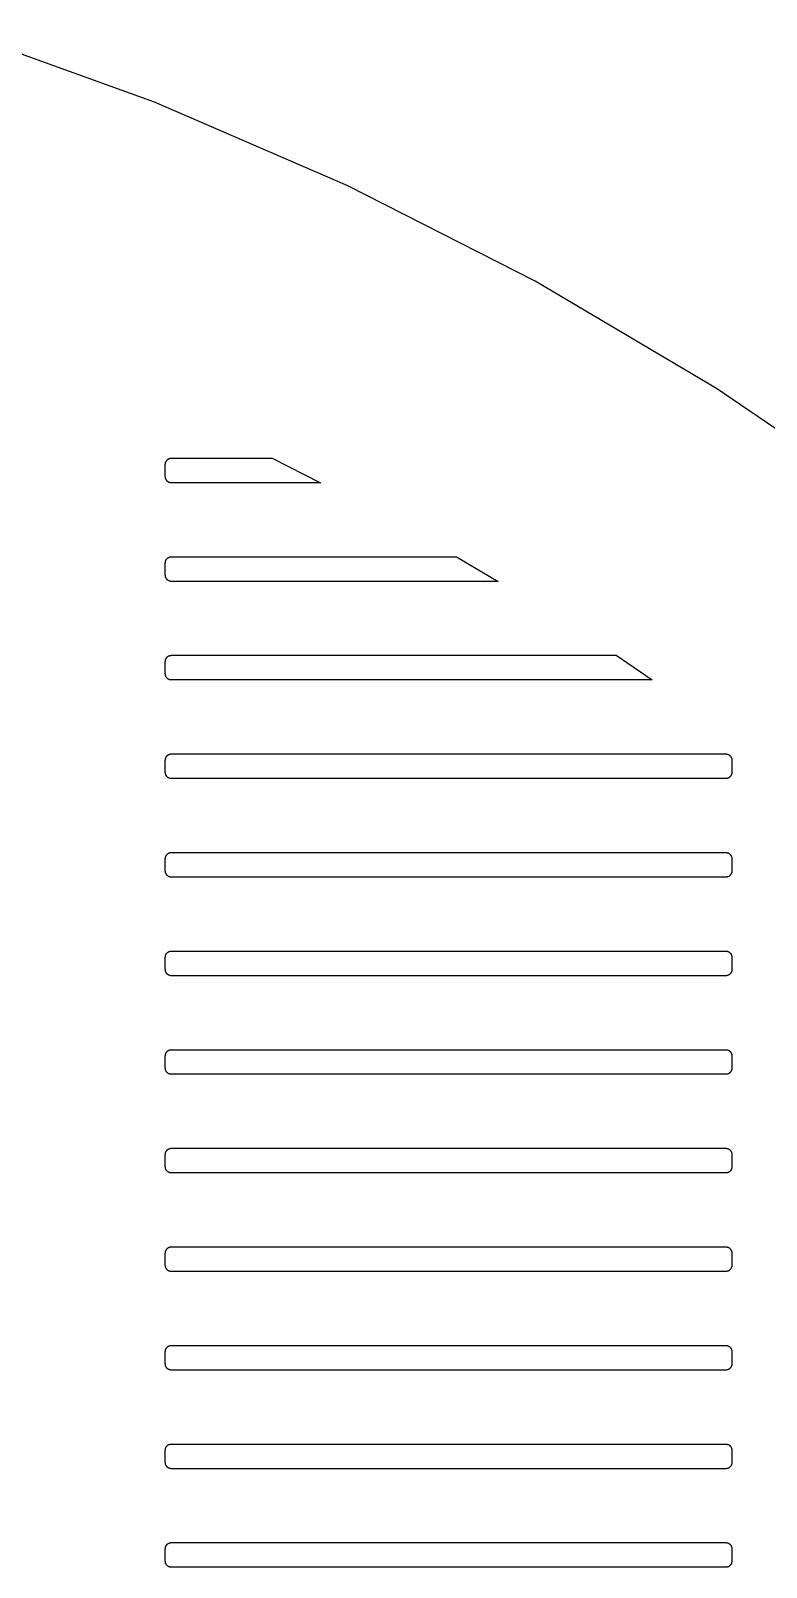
# Model space of a CAD drawing. Header units: metres. Extents: x -163 to 163, y -163 to 163.
# Drawn here: x 54 to 89.9, y 80.4 to 155.2 of the extents above; entities that cross this region are included whole.
import ezdxf

# ---------------------------------------------------------------- set-up
doc = ezdxf.new("R2010")
doc.units = ezdxf.units.M

msp = doc.modelspace()

# ---------------------------------------------------------------- linework, layer by layer
for p, q in [((60.0775, 151.739), (50.4312, 155.211)), ((69.4867, 147.667), (60.0775, 151.739)), ((78.6217, 143.012), (69.4867, 147.667)), ((87.4464, 137.793), (78.6217, 143.012)), ((95.9259, 132.031), (87.4464, 137.793)), ((60.601, 134.101), (60.6016, 134.12)), ((60.601, 133.501), (60.601, 134.101)), ((60.6016, 134.12), (60.6034, 134.139)), ((60.6034, 134.139), (60.6064, 134.157)), ((60.6064, 134.157), (60.6105, 134.176)), ((60.6105, 134.176), (60.6157, 134.194)), ((60.6157, 134.194), (60.6221, 134.211)), ((60.6221, 134.211), (60.6296, 134.229)), ((60.6296, 134.229), (60.6382, 134.246)), ((60.6382, 134.246), (60.6477, 134.262)), ((60.6477, 134.262), (60.6583, 134.277)), ((60.6583, 134.277), (60.6699, 134.292)), ((60.6699, 134.292), (60.6824, 134.306)), ((60.6824, 134.306), (60.6957, 134.32)), ((60.6957, 134.32), (60.7098, 134.332)), ((60.7098, 134.332), (60.7247, 134.344)), ((60.7247, 134.344), (60.7403, 134.354)), ((60.7403, 134.354), (60.7565, 134.364)), ((60.7565, 134.364), (60.7733, 134.372)), ((60.7733, 134.372), (60.7906, 134.38)), ((60.7906, 134.38), (60.8083, 134.386)), ((60.8083, 134.386), (60.8264, 134.392)), ((60.8264, 134.392), (60.8448, 134.396)), ((60.8448, 134.396), (60.8634, 134.399)), ((60.8634, 134.399), (60.8822, 134.4)), ((60.8822, 134.4), (60.901, 134.401)), ((60.901, 134.401), (65.8007, 134.401)), ((65.8007, 134.401), (68.1558, 133.201)), ((60.6016, 133.482), (60.601, 133.501)), ((60.6034, 133.463), (60.6016, 133.482)), ((60.6064, 133.445), (60.6034, 133.463)), ((60.6105, 133.426), (60.6064, 133.445)), ((60.6157, 133.408), (60.6105, 133.426)), ((60.6221, 133.391), (60.6157, 133.408)), ((60.6296, 133.373), (60.6221, 133.391)), ((60.6382, 133.357), (60.6296, 133.373)), ((60.6477, 133.34), (60.6382, 133.357)), ((60.6583, 133.325), (60.6477, 133.34)), ((60.6699, 133.31), (60.6583, 133.325)), ((60.6824, 133.296), (60.6699, 133.31)), ((60.6957, 133.282), (60.6824, 133.296)), ((60.7098, 133.27), (60.6957, 133.282)), ((60.7247, 133.258), (60.7098, 133.27)), ((60.7403, 133.248), (60.7247, 133.258)), ((60.7565, 133.238), (60.7403, 133.248)), ((60.7733, 133.23), (60.7565, 133.238)), ((60.7906, 133.222), (60.7733, 133.23)), ((60.8083, 133.216), (60.7906, 133.222)), ((60.8264, 133.21), (60.8083, 133.216)), ((60.8448, 133.206), (60.8264, 133.21)), ((60.8634, 133.203), (60.8448, 133.206)), ((60.8822, 133.202), (60.8634, 133.203)), ((60.901, 133.201), (60.8822, 133.202)), ((68.1558, 133.201), (60.901, 133.201)), ((60.6221, 129.411), (60.6296, 129.429)), ((60.6296, 129.429), (60.6382, 129.446)), ((60.6382, 129.446), (60.6477, 129.462)), ((60.6477, 129.462), (60.6583, 129.477)), ((60.6583, 129.477), (60.6699, 129.492)), ((60.6699, 129.492), (60.6824, 129.506)), ((60.6824, 129.506), (60.6957, 129.52)), ((60.6957, 129.52), (60.7098, 129.532)), ((60.7098, 129.532), (60.7247, 129.544)), ((60.7247, 129.544), (60.7403, 129.554)), ((60.7403, 129.554), (60.7565, 129.564)), ((60.7565, 129.564), (60.7733, 129.572)), ((60.7733, 129.572), (60.7906, 129.58)), ((60.7906, 129.58), (60.8083, 129.586)), ((60.8083, 129.586), (60.8264, 129.592)), ((60.8264, 129.592), (60.8448, 129.596)), ((60.8448, 129.596), (60.8634, 129.599)), ((60.8634, 129.599), (60.8822, 129.6)), ((60.8822, 129.6), (60.901, 129.601)), ((60.901, 129.601), (74.7916, 129.601)), ((74.7916, 129.601), (76.8207, 128.401)), ((60.601, 129.301), (60.6016, 129.32)), ((60.601, 128.701), (60.601, 129.301)), ((60.6016, 128.682), (60.601, 128.701)), ((60.6016, 129.32), (60.6034, 129.339)), ((60.6034, 128.663), (60.6016, 128.682)), ((60.6034, 129.339), (60.6064, 129.357)), ((60.6064, 129.357), (60.6105, 129.376)), ((60.6105, 129.376), (60.6157, 129.394)), ((60.6157, 129.394), (60.6221, 129.411)), ((60.6064, 128.645), (60.6034, 128.663)), ((60.6105, 128.626), (60.6064, 128.645)), ((60.6157, 128.608), (60.6105, 128.626)), ((60.6221, 128.591), (60.6157, 128.608)), ((60.6296, 128.573), (60.6221, 128.591)), ((60.6382, 128.557), (60.6296, 128.573)), ((60.6477, 128.54), (60.6382, 128.557)), ((60.6583, 128.525), (60.6477, 128.54)), ((60.6699, 128.51), (60.6583, 128.525)), ((60.6824, 128.496), (60.6699, 128.51)), ((60.6957, 128.482), (60.6824, 128.496)), ((60.7098, 128.47), (60.6957, 128.482)), ((60.7247, 128.458), (60.7098, 128.47)), ((60.7403, 128.448), (60.7247, 128.458)), ((60.7565, 128.438), (60.7403, 128.448)), ((60.7733, 128.43), (60.7565, 128.438)), ((60.7906, 128.422), (60.7733, 128.43)), ((60.8083, 128.416), (60.7906, 128.422)), ((60.8264, 128.41), (60.8083, 128.416)), ((60.8448, 128.406), (60.8264, 128.41)), ((60.8634, 128.403), (60.8448, 128.406)), ((60.8822, 128.402), (60.8634, 128.403)), ((60.901, 128.401), (60.8822, 128.402)), ((76.8207, 128.401), (60.901, 128.401)), ((60.601, 124.501), (60.6016, 124.52)), ((60.601, 123.901), (60.601, 124.501)), ((60.6016, 124.52), (60.6034, 124.539)), ((60.6034, 124.539), (60.6064, 124.557)), ((60.6064, 124.557), (60.6105, 124.576)), ((60.6105, 124.576), (60.6157, 124.594)), ((60.6157, 124.594), (60.6221, 124.611)), ((60.6221, 124.611), (60.6296, 124.629)), ((60.6296, 124.629), (60.6382, 124.646)), ((60.6382, 124.646), (60.6477, 124.662)), ((60.6477, 124.662), (60.6583, 124.677)), ((60.6583, 124.677), (60.6699, 124.692)), ((60.6699, 124.692), (60.6824, 124.706)), ((60.6824, 124.706), (60.6957, 124.72)), ((60.6957, 124.72), (60.7098, 124.732)), ((60.7098, 124.732), (60.7247, 124.744)), ((60.7247, 124.744), (60.7403, 124.754)), ((60.7403, 124.754), (60.7565, 124.764)), ((60.7565, 124.764), (60.7733, 124.772)), ((60.7733, 124.772), (60.7906, 124.78)), ((60.7906, 124.78), (60.8083, 124.786)), ((60.8083, 124.786), (60.8264, 124.792)), ((60.8264, 124.792), (60.8448, 124.796)), ((60.8448, 124.796), (60.8634, 124.799)), ((60.8634, 124.799), (60.8822, 124.8)), ((60.8822, 124.8), (60.901, 124.801)), ((60.901, 124.801), (82.5582, 124.801)), ((82.5582, 124.801), (84.3239, 123.601)), ((60.6016, 123.882), (60.601, 123.901)), ((60.6034, 123.863), (60.6016, 123.882)), ((60.6064, 123.845), (60.6034, 123.863)), ((60.6105, 123.826), (60.6064, 123.845)), ((60.6157, 123.808), (60.6105, 123.826)), ((60.6221, 123.791), (60.6157, 123.808)), ((60.6296, 123.773), (60.6221, 123.791)), ((60.6382, 123.757), (60.6296, 123.773)), ((60.6477, 123.74), (60.6382, 123.757)), ((60.6583, 123.725), (60.6477, 123.74)), ((60.6699, 123.71), (60.6583, 123.725)), ((60.6824, 123.696), (60.6699, 123.71)), ((60.6957, 123.682), (60.6824, 123.696)), ((60.7098, 123.67), (60.6957, 123.682)), ((60.7247, 123.658), (60.7098, 123.67)), ((60.7403, 123.648), (60.7247, 123.658)), ((60.7565, 123.638), (60.7403, 123.648)), ((60.7733, 123.63), (60.7565, 123.638)), ((60.7906, 123.622), (60.7733, 123.63)), ((60.8083, 123.616), (60.7906, 123.622)), ((60.8264, 123.61), (60.8083, 123.616)), ((60.8448, 123.606), (60.8264, 123.61)), ((60.8634, 123.603), (60.8448, 123.606)), ((60.8822, 123.602), (60.8634, 123.603)), ((60.901, 123.601), (60.8822, 123.602)), ((84.3239, 123.601), (60.901, 123.601)), ((60.601, 119.701), (60.6016, 119.72)), ((60.601, 119.101), (60.601, 119.701)), ((60.6016, 119.72), (60.6034, 119.739)), ((60.6034, 119.739), (60.6064, 119.757)), ((60.6064, 119.757), (60.6105, 119.776)), ((60.6105, 119.776), (60.6157, 119.794)), ((60.6157, 119.794), (60.6221, 119.811)), ((60.6221, 119.811), (60.6296, 119.829)), ((60.6296, 119.829), (60.6382, 119.846)), ((60.6382, 119.846), (60.6477, 119.862)), ((60.6477, 119.862), (60.6583, 119.877)), ((60.6583, 119.877), (60.6699, 119.892)), ((60.6699, 119.892), (60.6824, 119.906)), ((60.6824, 119.906), (60.6957, 119.92)), ((60.6957, 119.92), (60.7098, 119.932)), ((60.7098, 119.932), (60.7247, 119.944)), ((60.7247, 119.944), (60.7403, 119.954)), ((60.7403, 119.954), (60.7565, 119.964)), ((60.7565, 119.964), (60.7733, 119.972)), ((60.7733, 119.972), (60.7906, 119.98)), ((60.7906, 119.98), (60.8083, 119.986)), ((60.8083, 119.986), (60.8264, 119.992)), ((60.8264, 119.992), (60.8448, 119.996)), ((60.8448, 119.996), (60.8634, 119.999)), ((60.8634, 119.999), (60.8822, 120)), ((60.8822, 120), (60.901, 120.001)), ((60.901, 120.001), (87.901, 120.001)), ((87.901, 120.001), (87.9199, 120)), ((87.9199, 120), (87.9386, 119.999)), ((87.9386, 119.999), (87.9573, 119.996)), ((87.9573, 119.996), (87.9756, 119.992)), ((87.9756, 119.992), (87.9937, 119.986)), ((87.9937, 119.986), (88.0115, 119.98)), ((88.0115, 119.98), (88.0288, 119.972)), ((88.0288, 119.972), (88.0456, 119.964)), ((88.0456, 119.964), (88.0618, 119.954)), ((88.0618, 119.954), (88.0774, 119.944)), ((88.0774, 119.944), (88.0923, 119.932)), ((88.0923, 119.932), (88.1064, 119.92)), ((88.1064, 119.92), (88.1197, 119.906)), ((88.1197, 119.906), (88.1322, 119.892)), ((88.1322, 119.892), (88.1438, 119.877)), ((88.1438, 119.877), (88.1543, 119.862)), ((88.1543, 119.862), (88.1639, 119.846)), ((88.1639, 119.846), (88.1725, 119.829)), ((88.1725, 119.829), (88.18, 119.811)), ((88.18, 119.811), (88.1864, 119.794)), ((88.1864, 119.794), (88.1916, 119.776)), ((88.1916, 119.776), (88.1957, 119.757)), ((88.1957, 119.757), (88.1987, 119.739)), ((88.1987, 119.739), (88.2005, 119.72)), ((88.2005, 119.72), (88.201, 119.701)), ((88.201, 119.701), (88.201, 119.101)), ((60.6016, 119.082), (60.601, 119.101)), ((60.6034, 119.063), (60.6016, 119.082)), ((60.6064, 119.045), (60.6034, 119.063)), ((60.6105, 119.026), (60.6064, 119.045)), ((60.6157, 119.008), (60.6105, 119.026)), ((60.6221, 118.991), (60.6157, 119.008)), ((60.6296, 118.973), (60.6221, 118.991)), ((60.6382, 118.957), (60.6296, 118.973)), ((60.6477, 118.94), (60.6382, 118.957)), ((88.1639, 118.957), (88.1543, 118.94)), ((88.1725, 118.973), (88.1639, 118.957)), ((88.18, 118.991), (88.1725, 118.973)), ((88.1864, 119.008), (88.18, 118.991)), ((88.1916, 119.026), (88.1864, 119.008)), ((88.1957, 119.045), (88.1916, 119.026)), ((88.1987, 119.063), (88.1957, 119.045)), ((88.2005, 119.082), (88.1987, 119.063)), ((88.201, 119.101), (88.2005, 119.082)), ((60.6583, 118.925), (60.6477, 118.94)), ((60.6699, 118.91), (60.6583, 118.925)), ((60.6824, 118.896), (60.6699, 118.91)), ((60.6957, 118.882), (60.6824, 118.896)), ((60.7098, 118.87), (60.6957, 118.882)), ((60.7247, 118.858), (60.7098, 118.87)), ((60.7403, 118.848), (60.7247, 118.858)), ((60.7565, 118.838), (60.7403, 118.848)), ((60.7733, 118.83), (60.7565, 118.838)), ((60.7906, 118.822), (60.7733, 118.83)), ((60.8083, 118.816), (60.7906, 118.822)), ((60.8264, 118.81), (60.8083, 118.816)), ((60.8448, 118.806), (60.8264, 118.81)), ((60.8634, 118.803), (60.8448, 118.806)), ((60.8822, 118.802), (60.8634, 118.803)), ((60.901, 118.801), (60.8822, 118.802)), ((87.901, 118.801), (60.901, 118.801)), ((87.9199, 118.802), (87.901, 118.801)), ((87.9386, 118.803), (87.9199, 118.802)), ((87.9573, 118.806), (87.9386, 118.803)), ((87.9756, 118.81), (87.9573, 118.806)), ((87.9937, 118.816), (87.9756, 118.81)), ((88.0115, 118.822), (87.9937, 118.816)), ((88.0288, 118.83), (88.0115, 118.822)), ((88.0456, 118.838), (88.0288, 118.83)), ((88.0618, 118.848), (88.0456, 118.838)), ((88.0774, 118.858), (88.0618, 118.848)), ((88.0923, 118.87), (88.0774, 118.858)), ((88.1064, 118.882), (88.0923, 118.87)), ((88.1197, 118.896), (88.1064, 118.882)), ((88.1322, 118.91), (88.1197, 118.896)), ((88.1438, 118.925), (88.1322, 118.91)), ((88.1543, 118.94), (88.1438, 118.925)), ((60.601, 114.901), (60.6016, 114.92)), ((60.601, 114.301), (60.601, 114.901)), ((60.6016, 114.92), (60.6034, 114.939)), ((60.6034, 114.939), (60.6064, 114.957)), ((60.6064, 114.957), (60.6105, 114.976)), ((60.6105, 114.976), (60.6157, 114.994)), ((60.6157, 114.994), (60.6221, 115.011)), ((60.6221, 115.011), (60.6296, 115.029)), ((60.6296, 115.029), (60.6382, 115.046)), ((60.6382, 115.046), (60.6477, 115.062)), ((60.6477, 115.062), (60.6583, 115.077)), ((60.6583, 115.077), (60.6699, 115.092)), ((60.6699, 115.092), (60.6824, 115.106)), ((60.6824, 115.106), (60.6957, 115.12)), ((60.6957, 115.12), (60.7098, 115.132)), ((60.7098, 115.132), (60.7247, 115.144)), ((60.7247, 115.144), (60.7403, 115.154)), ((60.7403, 115.154), (60.7565, 115.164)), ((60.7565, 115.164), (60.7733, 115.172)), ((60.7733, 115.172), (60.7906, 115.18)), ((60.7906, 115.18), (60.8083, 115.186)), ((60.8083, 115.186), (60.8264, 115.192)), ((60.8264, 115.192), (60.8448, 115.196)), ((60.8448, 115.196), (60.8634, 115.199)), ((60.8634, 115.199), (60.8822, 115.2)), ((60.8822, 115.2), (60.901, 115.201)), ((60.901, 115.201), (87.901, 115.201)), ((87.901, 115.201), (87.9199, 115.2)), ((87.9199, 115.2), (87.9386, 115.199)), ((87.9386, 115.199), (87.9573, 115.196)), ((87.9573, 115.196), (87.9756, 115.192)), ((87.9756, 115.192), (87.9937, 115.186)), ((87.9937, 115.186), (88.0115, 115.18)), ((88.0115, 115.18), (88.0288, 115.172)), ((88.0288, 115.172), (88.0456, 115.164)), ((88.0456, 115.164), (88.0618, 115.154)), ((88.0618, 115.154), (88.0774, 115.144)), ((88.0774, 115.144), (88.0923, 115.132)), ((88.0923, 115.132), (88.1064, 115.12)), ((88.1064, 115.12), (88.1197, 115.106)), ((88.1197, 115.106), (88.1322, 115.092)), ((88.1322, 115.092), (88.1438, 115.077)), ((88.1438, 115.077), (88.1543, 115.062)), ((88.1543, 115.062), (88.1639, 115.046)), ((88.1639, 115.046), (88.1725, 115.029)), ((88.1725, 115.029), (88.18, 115.011)), ((88.18, 115.011), (88.1864, 114.994)), ((88.1864, 114.994), (88.1916, 114.976)), ((88.1916, 114.976), (88.1957, 114.957)), ((88.1957, 114.957), (88.1987, 114.939)), ((88.1987, 114.939), (88.2005, 114.92)), ((88.2005, 114.92), (88.201, 114.901)), ((88.201, 114.901), (88.201, 114.301)), ((60.6016, 114.282), (60.601, 114.301)), ((60.6034, 114.263), (60.6016, 114.282)), ((60.6064, 114.245), (60.6034, 114.263)), ((60.6105, 114.226), (60.6064, 114.245)), ((60.6157, 114.208), (60.6105, 114.226)), ((60.6221, 114.191), (60.6157, 114.208)), ((60.6296, 114.173), (60.6221, 114.191)), ((60.6382, 114.157), (60.6296, 114.173)), ((60.6477, 114.14), (60.6382, 114.157)), ((60.6583, 114.125), (60.6477, 114.14)), ((60.6699, 114.11), (60.6583, 114.125)), ((60.6824, 114.096), (60.6699, 114.11)), ((60.6957, 114.082), (60.6824, 114.096)), ((60.7098, 114.07), (60.6957, 114.082)), ((60.7247, 114.058), (60.7098, 114.07)), ((60.7403, 114.048), (60.7247, 114.058)), ((60.7565, 114.038), (60.7403, 114.048)), ((60.7733, 114.03), (60.7565, 114.038)), ((60.7906, 114.022), (60.7733, 114.03)), ((60.8083, 114.016), (60.7906, 114.022)), ((60.8264, 114.01), (60.8083, 114.016)), ((60.8448, 114.006), (60.8264, 114.01)), ((60.8634, 114.003), (60.8448, 114.006)), ((60.8822, 114.002), (60.8634, 114.003)), ((60.901, 114.001), (60.8822, 114.002)), ((87.901, 114.001), (60.901, 114.001)), ((87.9199, 114.002), (87.901, 114.001)), ((87.9386, 114.003), (87.9199, 114.002)), ((87.9573, 114.006), (87.9386, 114.003)), ((87.9756, 114.01), (87.9573, 114.006)), ((87.9937, 114.016), (87.9756, 114.01)), ((88.0115, 114.022), (87.9937, 114.016)), ((88.0288, 114.03), (88.0115, 114.022)), ((88.0456, 114.038), (88.0288, 114.03)), ((88.0618, 114.048), (88.0456, 114.038)), ((88.0774, 114.058), (88.0618, 114.048)), ((88.0923, 114.07), (88.0774, 114.058)), ((88.1064, 114.082), (88.0923, 114.07)), ((88.1197, 114.096), (88.1064, 114.082)), ((88.1322, 114.11), (88.1197, 114.096)), ((88.1438, 114.125), (88.1322, 114.11)), ((88.1543, 114.14), (88.1438, 114.125)), ((88.1639, 114.157), (88.1543, 114.14)), ((88.1725, 114.173), (88.1639, 114.157)), ((88.18, 114.191), (88.1725, 114.173)), ((88.1864, 114.208), (88.18, 114.191)), ((88.1916, 114.226), (88.1864, 114.208)), ((88.1957, 114.245), (88.1916, 114.226)), ((88.1987, 114.263), (88.1957, 114.245)), ((88.2005, 114.282), (88.1987, 114.263)), ((88.201, 114.301), (88.2005, 114.282)), ((60.601, 110.101), (60.6016, 110.12)), ((60.601, 109.501), (60.601, 110.101)), ((60.6016, 110.12), (60.6034, 110.139)), ((60.6034, 110.139), (60.6064, 110.157)), ((60.6064, 110.157), (60.6105, 110.176)), ((60.6105, 110.176), (60.6157, 110.194)), ((60.6157, 110.194), (60.6221, 110.211)), ((60.6221, 110.211), (60.6296, 110.229)), ((60.6296, 110.229), (60.6382, 110.246)), ((60.6382, 110.246), (60.6477, 110.262)), ((60.6477, 110.262), (60.6583, 110.277)), ((60.6583, 110.277), (60.6699, 110.292)), ((60.6699, 110.292), (60.6824, 110.306)), ((60.6824, 110.306), (60.6957, 110.32)), ((60.6957, 110.32), (60.7098, 110.332)), ((60.7098, 110.332), (60.7247, 110.344)), ((60.7247, 110.344), (60.7403, 110.354)), ((60.7403, 110.354), (60.7565, 110.364)), ((60.7565, 110.364), (60.7733, 110.372)), ((60.7733, 110.372), (60.7906, 110.38)), ((60.7906, 110.38), (60.8083, 110.386)), ((60.8083, 110.386), (60.8264, 110.392)), ((60.8264, 110.392), (60.8448, 110.396)), ((60.8448, 110.396), (60.8634, 110.399)), ((60.8634, 110.399), (60.8822, 110.4)), ((60.8822, 110.4), (60.901, 110.401)), ((60.901, 110.401), (87.901, 110.401)), ((87.901, 110.401), (87.9199, 110.4)), ((87.9199, 110.4), (87.9386, 110.399)), ((87.9386, 110.399), (87.9573, 110.396)), ((87.9573, 110.396), (87.9756, 110.392)), ((87.9756, 110.392), (87.9937, 110.386)), ((87.9937, 110.386), (88.0115, 110.38)), ((88.0115, 110.38), (88.0288, 110.372)), ((88.0288, 110.372), (88.0456, 110.364)), ((88.0456, 110.364), (88.0618, 110.354)), ((88.0618, 110.354), (88.0774, 110.344)), ((88.0774, 110.344), (88.0923, 110.332)), ((88.0923, 110.332), (88.1064, 110.32)), ((88.1064, 110.32), (88.1197, 110.306)), ((88.1197, 110.306), (88.1322, 110.292)), ((88.1322, 110.292), (88.1438, 110.277)), ((88.1438, 110.277), (88.1543, 110.262)), ((88.1543, 110.262), (88.1639, 110.246)), ((88.1639, 110.246), (88.1725, 110.229)), ((88.1725, 110.229), (88.18, 110.211)), ((88.18, 110.211), (88.1864, 110.194)), ((88.1864, 110.194), (88.1916, 110.176)), ((88.1916, 110.176), (88.1957, 110.157)), ((88.1957, 110.157), (88.1987, 110.139)), ((88.1987, 110.139), (88.2005, 110.12)), ((88.2005, 110.12), (88.201, 110.101)), ((88.201, 110.101), (88.201, 109.501)), ((60.6016, 109.482), (60.601, 109.501)), ((60.6034, 109.463), (60.6016, 109.482)), ((60.6064, 109.445), (60.6034, 109.463)), ((60.6105, 109.426), (60.6064, 109.445)), ((60.6157, 109.408), (60.6105, 109.426)), ((60.6221, 109.391), (60.6157, 109.408)), ((60.6296, 109.373), (60.6221, 109.391)), ((60.6382, 109.357), (60.6296, 109.373)), ((60.6477, 109.34), (60.6382, 109.357)), ((60.6583, 109.325), (60.6477, 109.34)), ((60.6699, 109.31), (60.6583, 109.325)), ((60.6824, 109.296), (60.6699, 109.31)), ((60.6957, 109.282), (60.6824, 109.296)), ((60.7098, 109.27), (60.6957, 109.282)), ((60.7247, 109.258), (60.7098, 109.27)), ((60.7403, 109.248), (60.7247, 109.258)), ((60.7565, 109.238), (60.7403, 109.248)), ((60.7733, 109.23), (60.7565, 109.238)), ((60.7906, 109.222), (60.7733, 109.23)), ((88.0288, 109.23), (88.0115, 109.222)), ((88.0456, 109.238), (88.0288, 109.23)), ((88.0618, 109.248), (88.0456, 109.238)), ((88.0774, 109.258), (88.0618, 109.248)), ((88.0923, 109.27), (88.0774, 109.258)), ((88.1064, 109.282), (88.0923, 109.27)), ((88.1197, 109.296), (88.1064, 109.282)), ((88.1322, 109.31), (88.1197, 109.296)), ((88.1438, 109.325), (88.1322, 109.31)), ((88.1543, 109.34), (88.1438, 109.325)), ((88.1639, 109.357), (88.1543, 109.34)), ((88.1725, 109.373), (88.1639, 109.357)), ((88.18, 109.391), (88.1725, 109.373)), ((88.1864, 109.408), (88.18, 109.391)), ((88.1916, 109.426), (88.1864, 109.408)), ((88.1957, 109.445), (88.1916, 109.426)), ((88.1987, 109.463), (88.1957, 109.445)), ((88.2005, 109.482), (88.1987, 109.463)), ((88.201, 109.501), (88.2005, 109.482)), ((60.8083, 109.216), (60.7906, 109.222)), ((60.8264, 109.21), (60.8083, 109.216)), ((60.8448, 109.206), (60.8264, 109.21)), ((60.8634, 109.203), (60.8448, 109.206)), ((60.8822, 109.202), (60.8634, 109.203)), ((60.901, 109.201), (60.8822, 109.202)), ((87.901, 109.201), (60.901, 109.201)), ((87.9199, 109.202), (87.901, 109.201)), ((87.9386, 109.203), (87.9199, 109.202)), ((87.9573, 109.206), (87.9386, 109.203)), ((87.9756, 109.21), (87.9573, 109.206)), ((87.9937, 109.216), (87.9756, 109.21)), ((88.0115, 109.222), (87.9937, 109.216)), ((60.6583, 105.477), (60.6699, 105.492)), ((60.6699, 105.492), (60.6824, 105.506)), ((60.6824, 105.506), (60.6957, 105.52)), ((60.6957, 105.52), (60.7098, 105.532)), ((60.7098, 105.532), (60.7247, 105.544)), ((60.7247, 105.544), (60.7403, 105.554)), ((60.7403, 105.554), (60.7565, 105.564)), ((60.7565, 105.564), (60.7733, 105.572)), ((60.7733, 105.572), (60.7906, 105.58)), ((60.7906, 105.58), (60.8083, 105.586)), ((60.8083, 105.586), (60.8264, 105.592)), ((60.8264, 105.592), (60.8448, 105.596)), ((60.8448, 105.596), (60.8634, 105.599)), ((60.8634, 105.599), (60.8822, 105.6)), ((60.8822, 105.6), (60.901, 105.601)), ((60.901, 105.601), (87.901, 105.601)), ((87.901, 105.601), (87.9199, 105.6)), ((87.9199, 105.6), (87.9386, 105.599)), ((87.9386, 105.599), (87.9573, 105.596)), ((87.9573, 105.596), (87.9756, 105.592)), ((87.9756, 105.592), (87.9937, 105.586)), ((87.9937, 105.586), (88.0115, 105.58)), ((88.0115, 105.58), (88.0288, 105.572)), ((88.0288, 105.572), (88.0456, 105.564)), ((88.0456, 105.564), (88.0618, 105.554)), ((88.0618, 105.554), (88.0774, 105.544)), ((88.0774, 105.544), (88.0923, 105.532)), ((88.0923, 105.532), (88.1064, 105.52)), ((88.1064, 105.52), (88.1197, 105.506)), ((88.1197, 105.506), (88.1322, 105.492)), ((88.1322, 105.492), (88.1438, 105.477)), ((60.601, 105.301), (60.6016, 105.32)), ((60.601, 104.701), (60.601, 105.301)), ((60.6016, 105.32), (60.6034, 105.339)), ((60.6034, 105.339), (60.6064, 105.357)), ((60.6064, 105.357), (60.6105, 105.376)), ((60.6105, 105.376), (60.6157, 105.394)), ((60.6157, 105.394), (60.6221, 105.411)), ((60.6221, 105.411), (60.6296, 105.429)), ((60.6296, 105.429), (60.6382, 105.446)), ((60.6382, 105.446), (60.6477, 105.462)), ((60.6477, 105.462), (60.6583, 105.477)), ((88.1438, 105.477), (88.1543, 105.462)), ((88.1543, 105.462), (88.1639, 105.446)), ((88.1639, 105.446), (88.1725, 105.429)), ((88.1725, 105.429), (88.18, 105.411)), ((88.18, 105.411), (88.1864, 105.394)), ((88.1864, 105.394), (88.1916, 105.376)), ((88.1916, 105.376), (88.1957, 105.357)), ((88.1957, 105.357), (88.1987, 105.339)), ((88.1987, 105.339), (88.2005, 105.32)), ((88.2005, 105.32), (88.201, 105.301)), ((88.201, 105.301), (88.201, 104.701)), ((60.6016, 104.682), (60.601, 104.701)), ((60.6034, 104.663), (60.6016, 104.682)), ((60.6064, 104.645), (60.6034, 104.663)), ((60.6105, 104.626), (60.6064, 104.645)), ((60.6157, 104.608), (60.6105, 104.626)), ((60.6221, 104.591), (60.6157, 104.608)), ((60.6296, 104.573), (60.6221, 104.591)), ((60.6382, 104.557), (60.6296, 104.573)), ((60.6477, 104.54), (60.6382, 104.557)), ((60.6583, 104.525), (60.6477, 104.54)), ((60.6699, 104.51), (60.6583, 104.525)), ((60.6824, 104.496), (60.6699, 104.51)), ((60.6957, 104.482), (60.6824, 104.496)), ((60.7098, 104.47), (60.6957, 104.482)), ((60.7247, 104.458), (60.7098, 104.47)), ((60.7403, 104.448), (60.7247, 104.458)), ((60.7565, 104.438), (60.7403, 104.448)), ((60.7733, 104.43), (60.7565, 104.438)), ((60.7906, 104.422), (60.7733, 104.43)), ((60.8083, 104.416), (60.7906, 104.422)), ((60.8264, 104.41), (60.8083, 104.416)), ((60.8448, 104.406), (60.8264, 104.41)), ((60.8634, 104.403), (60.8448, 104.406)), ((60.8822, 104.402), (60.8634, 104.403)), ((60.901, 104.401), (60.8822, 104.402)), ((87.901, 104.401), (60.901, 104.401)), ((87.9199, 104.402), (87.901, 104.401)), ((87.9386, 104.403), (87.9199, 104.402)), ((87.9573, 104.406), (87.9386, 104.403)), ((87.9756, 104.41), (87.9573, 104.406)), ((87.9937, 104.416), (87.9756, 104.41)), ((88.0115, 104.422), (87.9937, 104.416)), ((88.0288, 104.43), (88.0115, 104.422)), ((88.0456, 104.438), (88.0288, 104.43)), ((88.0618, 104.448), (88.0456, 104.438)), ((88.0774, 104.458), (88.0618, 104.448)), ((88.0923, 104.47), (88.0774, 104.458)), ((88.1064, 104.482), (88.0923, 104.47)), ((88.1197, 104.496), (88.1064, 104.482)), ((88.1322, 104.51), (88.1197, 104.496)), ((88.1438, 104.525), (88.1322, 104.51)), ((88.1543, 104.54), (88.1438, 104.525)), ((88.1639, 104.557), (88.1543, 104.54)), ((88.1725, 104.573), (88.1639, 104.557)), ((88.18, 104.591), (88.1725, 104.573)), ((88.1864, 104.608), (88.18, 104.591)), ((88.1916, 104.626), (88.1864, 104.608)), ((88.1957, 104.645), (88.1916, 104.626)), ((88.1987, 104.663), (88.1957, 104.645)), ((88.2005, 104.682), (88.1987, 104.663)), ((88.201, 104.701), (88.2005, 104.682)), ((60.601, 100.501), (60.6016, 100.52)), ((60.601, 99.901), (60.601, 100.501)), ((60.6016, 100.52), (60.6034, 100.539)), ((60.6034, 100.539), (60.6064, 100.557)), ((60.6064, 100.557), (60.6105, 100.576)), ((60.6105, 100.576), (60.6157, 100.594)), ((60.6157, 100.594), (60.6221, 100.611)), ((60.6221, 100.611), (60.6296, 100.629)), ((60.6296, 100.629), (60.6382, 100.646)), ((60.6382, 100.646), (60.6477, 100.662)), ((60.6477, 100.662), (60.6583, 100.677)), ((60.6583, 100.677), (60.6699, 100.692)), ((60.6699, 100.692), (60.6824, 100.706)), ((60.6824, 100.706), (60.6957, 100.72)), ((60.6957, 100.72), (60.7098, 100.732)), ((60.7098, 100.732), (60.7247, 100.744)), ((60.7247, 100.744), (60.7403, 100.754)), ((60.7403, 100.754), (60.7565, 100.764)), ((60.7565, 100.764), (60.7733, 100.772)), ((60.7733, 100.772), (60.7906, 100.78)), ((60.7906, 100.78), (60.8083, 100.786)), ((60.8083, 100.786), (60.8264, 100.792)), ((60.8264, 100.792), (60.8448, 100.796)), ((60.8448, 100.796), (60.8634, 100.799)), ((60.8634, 100.799), (60.8822, 100.8)), ((60.8822, 100.8), (60.901, 100.801)), ((60.901, 100.801), (87.901, 100.801)), ((87.901, 100.801), (87.9199, 100.8)), ((87.9199, 100.8), (87.9386, 100.799)), ((87.9386, 100.799), (87.9573, 100.796)), ((87.9573, 100.796), (87.9756, 100.792)), ((87.9756, 100.792), (87.9937, 100.786)), ((87.9937, 100.786), (88.0115, 100.78)), ((88.0115, 100.78), (88.0288, 100.772)), ((88.0288, 100.772), (88.0456, 100.764)), ((88.0456, 100.764), (88.0618, 100.754)), ((88.0618, 100.754), (88.0774, 100.744)), ((88.0774, 100.744), (88.0923, 100.732)), ((88.0923, 100.732), (88.1064, 100.72)), ((88.1064, 100.72), (88.1197, 100.706)), ((88.1197, 100.706), (88.1322, 100.692)), ((88.1322, 100.692), (88.1438, 100.677)), ((88.1438, 100.677), (88.1543, 100.662)), ((88.1543, 100.662), (88.1639, 100.646)), ((88.1639, 100.646), (88.1725, 100.629)), ((88.1725, 100.629), (88.18, 100.611)), ((88.18, 100.611), (88.1864, 100.594)), ((88.1864, 100.594), (88.1916, 100.576)), ((88.1916, 100.576), (88.1957, 100.557)), ((88.1957, 100.557), (88.1987, 100.539)), ((88.1987, 100.539), (88.2005, 100.52)), ((88.2005, 100.52), (88.201, 100.501)), ((88.201, 100.501), (88.201, 99.901)), ((60.6016, 99.8822), (60.601, 99.901)), ((60.6034, 99.8634), (60.6016, 99.8822)), ((60.6064, 99.8448), (60.6034, 99.8634)), ((60.6105, 99.8264), (60.6064, 99.8448)), ((60.6157, 99.8083), (60.6105, 99.8264)), ((60.6221, 99.7906), (60.6157, 99.8083)), ((60.6296, 99.7733), (60.6221, 99.7906)), ((60.6382, 99.7565), (60.6296, 99.7733)), ((60.6477, 99.7403), (60.6382, 99.7565)), ((60.6583, 99.7247), (60.6477, 99.7403)), ((60.6699, 99.7098), (60.6583, 99.7247)), ((60.6824, 99.6957), (60.6699, 99.7098)), ((60.6957, 99.6824), (60.6824, 99.6957)), ((60.7098, 99.6699), (60.6957, 99.6824)), ((60.7247, 99.6583), (60.7098, 99.6699)), ((60.7403, 99.6478), (60.7247, 99.6583)), ((60.7565, 99.6382), (60.7403, 99.6478)), ((60.7733, 99.6296), (60.7565, 99.6382)), ((60.7906, 99.6221), (60.7733, 99.6296)), ((60.8083, 99.6157), (60.7906, 99.6221)), ((60.8264, 99.6105), (60.8083, 99.6157)), ((60.8448, 99.6064), (60.8264, 99.6105)), ((60.8634, 99.6034), (60.8448, 99.6064)), ((60.8822, 99.6016), (60.8634, 99.6034)), ((60.901, 99.601), (60.8822, 99.6016)), ((87.901, 99.601), (60.901, 99.601)), ((87.9199, 99.6016), (87.901, 99.601)), ((87.9386, 99.6034), (87.9199, 99.6016)), ((87.9573, 99.6064), (87.9386, 99.6034)), ((87.9756, 99.6105), (87.9573, 99.6064)), ((87.9937, 99.6157), (87.9756, 99.6105)), ((88.0115, 99.6221), (87.9937, 99.6157)), ((88.0288, 99.6296), (88.0115, 99.6221)), ((88.0456, 99.6382), (88.0288, 99.6296)), ((88.0618, 99.6478), (88.0456, 99.6382)), ((88.0774, 99.6583), (88.0618, 99.6478)), ((88.0923, 99.6699), (88.0774, 99.6583)), ((88.1064, 99.6824), (88.0923, 99.6699)), ((88.1197, 99.6957), (88.1064, 99.6824)), ((88.1322, 99.7098), (88.1197, 99.6957)), ((88.1438, 99.7247), (88.1322, 99.7098)), ((88.1543, 99.7403), (88.1438, 99.7247)), ((88.1639, 99.7565), (88.1543, 99.7403)), ((88.1725, 99.7733), (88.1639, 99.7565)), ((88.18, 99.7906), (88.1725, 99.7733)), ((88.1864, 99.8083), (88.18, 99.7906)), ((88.1916, 99.8264), (88.1864, 99.8083)), ((88.1957, 99.8448), (88.1916, 99.8264)), ((88.1987, 99.8634), (88.1957, 99.8448)), ((88.2005, 99.8822), (88.1987, 99.8634)), ((88.201, 99.901), (88.2005, 99.8822)), ((60.6034, 95.7386), (60.6064, 95.7573)), ((60.6064, 95.7573), (60.6105, 95.7757)), ((60.6105, 95.7757), (60.6157, 95.7937)), ((60.6157, 95.7937), (60.6221, 95.8115)), ((60.6221, 95.8115), (60.6296, 95.8288)), ((60.6296, 95.8288), (60.6382, 95.8456)), ((60.6382, 95.8456), (60.6477, 95.8618)), ((60.6477, 95.8618), (60.6583, 95.8774)), ((60.6583, 95.8774), (60.6699, 95.8923)), ((60.6699, 95.8923), (60.6824, 95.9064)), ((60.6824, 95.9064), (60.6957, 95.9197)), ((60.6957, 95.9197), (60.7098, 95.9322)), ((60.7098, 95.9322), (60.7247, 95.9437)), ((60.7247, 95.9437), (60.7403, 95.9543)), ((60.7403, 95.9543), (60.7565, 95.9639)), ((60.7565, 95.9639), (60.7733, 95.9725)), ((60.7733, 95.9725), (60.7906, 95.98)), ((60.7906, 95.98), (60.8083, 95.9864)), ((60.8083, 95.9864), (60.8264, 95.9916)), ((60.8264, 95.9916), (60.8448, 95.9957)), ((60.8448, 95.9957), (60.8634, 95.9987)), ((60.8634, 95.9987), (60.8822, 96.0004)), ((60.8822, 96.0004), (60.901, 96.001)), ((60.901, 96.001), (87.901, 96.001)), ((87.901, 96.001), (87.9199, 96.0004)), ((87.9199, 96.0004), (87.9386, 95.9987)), ((87.9386, 95.9987), (87.9573, 95.9957)), ((87.9573, 95.9957), (87.9756, 95.9916)), ((87.9756, 95.9916), (87.9937, 95.9864)), ((87.9937, 95.9864), (88.0115, 95.98)), ((88.0115, 95.98), (88.0288, 95.9725)), ((88.0288, 95.9725), (88.0456, 95.9639)), ((88.0456, 95.9639), (88.0618, 95.9543)), ((88.0618, 95.9543), (88.0774, 95.9437)), ((88.0774, 95.9437), (88.0923, 95.9322)), ((88.0923, 95.9322), (88.1064, 95.9197)), ((88.1064, 95.9197), (88.1197, 95.9064)), ((88.1197, 95.9064), (88.1322, 95.8923)), ((88.1322, 95.8923), (88.1438, 95.8774)), ((88.1438, 95.8774), (88.1543, 95.8618)), ((88.1543, 95.8618), (88.1639, 95.8456)), ((88.1639, 95.8456), (88.1725, 95.8288)), ((88.1725, 95.8288), (88.18, 95.8115)), ((88.18, 95.8115), (88.1864, 95.7937)), ((88.1864, 95.7937), (88.1916, 95.7757)), ((88.1916, 95.7757), (88.1957, 95.7573)), ((88.1957, 95.7573), (88.1987, 95.7386)), ((60.601, 95.701), (60.6016, 95.7199)), ((60.601, 95.101), (60.601, 95.701)), ((60.6016, 95.0822), (60.601, 95.101)), ((60.6016, 95.7199), (60.6034, 95.7386)), ((60.6034, 95.0634), (60.6016, 95.0822)), ((60.6064, 95.0448), (60.6034, 95.0634)), ((60.6105, 95.0264), (60.6064, 95.0448)), ((60.6157, 95.0083), (60.6105, 95.0264)), ((88.1916, 95.0264), (88.1864, 95.0083)), ((88.1957, 95.0448), (88.1916, 95.0264)), ((88.1987, 95.0634), (88.1957, 95.0448)), ((88.1987, 95.7386), (88.2005, 95.7199)), ((88.2005, 95.0822), (88.1987, 95.0634)), ((88.2005, 95.7199), (88.201, 95.701)), ((88.201, 95.101), (88.2005, 95.0822)), ((88.201, 95.701), (88.201, 95.101)), ((60.6221, 94.9906), (60.6157, 95.0083)), ((60.6296, 94.9733), (60.6221, 94.9906)), ((60.6382, 94.9565), (60.6296, 94.9733)), ((60.6477, 94.9403), (60.6382, 94.9565)), ((60.6583, 94.9247), (60.6477, 94.9403)), ((60.6699, 94.9098), (60.6583, 94.9247)), ((60.6824, 94.8957), (60.6699, 94.9098)), ((60.6957, 94.8824), (60.6824, 94.8957)), ((60.7098, 94.8699), (60.6957, 94.8824)), ((60.7247, 94.8583), (60.7098, 94.8699)), ((60.7403, 94.8477), (60.7247, 94.8583)), ((60.7565, 94.8382), (60.7403, 94.8477)), ((60.7733, 94.8296), (60.7565, 94.8382)), ((60.7906, 94.8221), (60.7733, 94.8296)), ((60.8083, 94.8157), (60.7906, 94.8221)), ((60.8264, 94.8105), (60.8083, 94.8157)), ((60.8448, 94.8064), (60.8264, 94.8105)), ((60.8634, 94.8034), (60.8448, 94.8064)), ((60.8822, 94.8016), (60.8634, 94.8034)), ((60.901, 94.801), (60.8822, 94.8016)), ((87.901, 94.801), (60.901, 94.801)), ((87.9199, 94.8016), (87.901, 94.801)), ((87.9386, 94.8034), (87.9199, 94.8016)), ((87.9573, 94.8064), (87.9386, 94.8034)), ((87.9756, 94.8105), (87.9573, 94.8064)), ((87.9937, 94.8157), (87.9756, 94.8105)), ((88.0115, 94.8221), (87.9937, 94.8157)), ((88.0288, 94.8296), (88.0115, 94.8221)), ((88.0456, 94.8382), (88.0288, 94.8296)), ((88.0618, 94.8477), (88.0456, 94.8382)), ((88.0774, 94.8583), (88.0618, 94.8477)), ((88.0923, 94.8699), (88.0774, 94.8583)), ((88.1064, 94.8824), (88.0923, 94.8699)), ((88.1197, 94.8957), (88.1064, 94.8824)), ((88.1322, 94.9098), (88.1197, 94.8957)), ((88.1438, 94.9247), (88.1322, 94.9098)), ((88.1543, 94.9403), (88.1438, 94.9247)), ((88.1639, 94.9565), (88.1543, 94.9403)), ((88.1725, 94.9733), (88.1639, 94.9565)), ((88.18, 94.9906), (88.1725, 94.9733)), ((88.1864, 95.0083), (88.18, 94.9906)), ((60.601, 90.901), (60.6016, 90.9199)), ((60.601, 90.301), (60.601, 90.901)), ((60.6016, 90.9199), (60.6034, 90.9386)), ((60.6034, 90.9386), (60.6064, 90.9573)), ((60.6064, 90.9573), (60.6105, 90.9756)), ((60.6105, 90.9756), (60.6157, 90.9937)), ((60.6157, 90.9937), (60.6221, 91.0115)), ((60.6221, 91.0115), (60.6296, 91.0288)), ((60.6296, 91.0288), (60.6382, 91.0456)), ((60.6382, 91.0456), (60.6477, 91.0618)), ((60.6477, 91.0618), (60.6583, 91.0774)), ((60.6583, 91.0774), (60.6699, 91.0923)), ((60.6699, 91.0923), (60.6824, 91.1064)), ((60.6824, 91.1064), (60.6957, 91.1197)), ((60.6957, 91.1197), (60.7098, 91.1322)), ((60.7098, 91.1322), (60.7247, 91.1438)), ((60.7247, 91.1438), (60.7403, 91.1543)), ((60.7403, 91.1543), (60.7565, 91.1639)), ((60.7565, 91.1639), (60.7733, 91.1725)), ((60.7733, 91.1725), (60.7906, 91.18)), ((60.7906, 91.18), (60.8083, 91.1864)), ((60.8083, 91.1864), (60.8264, 91.1916)), ((60.8264, 91.1916), (60.8448, 91.1957)), ((60.8448, 91.1957), (60.8634, 91.1987)), ((60.8634, 91.1987), (60.8822, 91.2005)), ((60.8822, 91.2005), (60.901, 91.201)), ((60.901, 91.201), (87.901, 91.201)), ((87.901, 91.201), (87.9199, 91.2005)), ((87.9199, 91.2005), (87.9386, 91.1987)), ((87.9386, 91.1987), (87.9573, 91.1957)), ((87.9573, 91.1957), (87.9756, 91.1916)), ((87.9756, 91.1916), (87.9937, 91.1864)), ((87.9937, 91.1864), (88.0115, 91.18)), ((88.0115, 91.18), (88.0288, 91.1725)), ((88.0288, 91.1725), (88.0456, 91.1639)), ((88.0456, 91.1639), (88.0618, 91.1543)), ((88.0618, 91.1543), (88.0774, 91.1438)), ((88.0774, 91.1438), (88.0923, 91.1322)), ((88.0923, 91.1322), (88.1064, 91.1197)), ((88.1064, 91.1197), (88.1197, 91.1064)), ((88.1197, 91.1064), (88.1322, 91.0923)), ((88.1322, 91.0923), (88.1438, 91.0774)), ((88.1438, 91.0774), (88.1543, 91.0618)), ((88.1543, 91.0618), (88.1639, 91.0456)), ((88.1639, 91.0456), (88.1725, 91.0288)), ((88.1725, 91.0288), (88.18, 91.0115)), ((88.18, 91.0115), (88.1864, 90.9937)), ((88.1864, 90.9937), (88.1916, 90.9756)), ((88.1916, 90.9756), (88.1957, 90.9573)), ((88.1957, 90.9573), (88.1987, 90.9386)), ((88.1987, 90.9386), (88.2005, 90.9199)), ((88.2005, 90.9199), (88.201, 90.901)), ((88.201, 90.901), (88.201, 90.301)), ((60.6016, 90.2822), (60.601, 90.301)), ((60.6034, 90.2634), (60.6016, 90.2822)), ((60.6064, 90.2448), (60.6034, 90.2634)), ((60.6105, 90.2264), (60.6064, 90.2448)), ((60.6157, 90.2083), (60.6105, 90.2264)), ((60.6221, 90.1906), (60.6157, 90.2083)), ((60.6296, 90.1733), (60.6221, 90.1906)), ((60.6382, 90.1565), (60.6296, 90.1733)), ((60.6477, 90.1403), (60.6382, 90.1565)), ((60.6583, 90.1247), (60.6477, 90.1403)), ((60.6699, 90.1098), (60.6583, 90.1247)), ((60.6824, 90.0957), (60.6699, 90.1098)), ((60.6957, 90.0824), (60.6824, 90.0957)), ((60.7098, 90.0699), (60.6957, 90.0824)), ((60.7247, 90.0583), (60.7098, 90.0699)), ((60.7403, 90.0477), (60.7247, 90.0583)), ((60.7565, 90.0381), (60.7403, 90.0477)), ((60.7733, 90.0296), (60.7565, 90.0381)), ((60.7906, 90.0221), (60.7733, 90.0296)), ((60.8083, 90.0157), (60.7906, 90.0221)), ((60.8264, 90.0105), (60.8083, 90.0157)), ((60.8448, 90.0064), (60.8264, 90.0105)), ((60.8634, 90.0034), (60.8448, 90.0064)), ((60.8822, 90.0016), (60.8634, 90.0034)), ((60.901, 90.001), (60.8822, 90.0016)), ((87.901, 90.001), (60.901, 90.001)), ((87.9199, 90.0016), (87.901, 90.001)), ((87.9386, 90.0034), (87.9199, 90.0016)), ((87.9573, 90.0064), (87.9386, 90.0034)), ((87.9756, 90.0105), (87.9573, 90.0064)), ((87.9937, 90.0157), (87.9756, 90.0105)), ((88.0115, 90.0221), (87.9937, 90.0157)), ((88.0288, 90.0296), (88.0115, 90.0221)), ((88.0456, 90.0381), (88.0288, 90.0296)), ((88.0618, 90.0477), (88.0456, 90.0381)), ((88.0774, 90.0583), (88.0618, 90.0477)), ((88.0923, 90.0699), (88.0774, 90.0583)), ((88.1064, 90.0824), (88.0923, 90.0699)), ((88.1197, 90.0957), (88.1064, 90.0824)), ((88.1322, 90.1098), (88.1197, 90.0957)), ((88.1438, 90.1247), (88.1322, 90.1098)), ((88.1543, 90.1403), (88.1438, 90.1247)), ((88.1639, 90.1565), (88.1543, 90.1403)), ((88.1725, 90.1733), (88.1639, 90.1565)), ((88.18, 90.1906), (88.1725, 90.1733)), ((88.1864, 90.2083), (88.18, 90.1906)), ((88.1916, 90.2264), (88.1864, 90.2083)), ((88.1957, 90.2448), (88.1916, 90.2264)), ((88.1987, 90.2634), (88.1957, 90.2448)), ((88.2005, 90.2822), (88.1987, 90.2634)), ((88.201, 90.301), (88.2005, 90.2822)), ((60.601, 86.101), (60.6016, 86.1199)), ((60.601, 85.501), (60.601, 86.101)), ((60.6016, 86.1199), (60.6034, 86.1386)), ((60.6034, 86.1386), (60.6064, 86.1573)), ((60.6064, 86.1573), (60.6105, 86.1756)), ((60.6105, 86.1756), (60.6157, 86.1937)), ((60.6157, 86.1937), (60.6221, 86.2115)), ((60.6221, 86.2115), (60.6296, 86.2288)), ((60.6296, 86.2288), (60.6382, 86.2456)), ((60.6382, 86.2456), (60.6477, 86.2618)), ((60.6477, 86.2618), (60.6583, 86.2774)), ((60.6583, 86.2774), (60.6699, 86.2923)), ((60.6699, 86.2923), (60.6824, 86.3064)), ((60.6824, 86.3064), (60.6957, 86.3197)), ((60.6957, 86.3197), (60.7098, 86.3322)), ((60.7098, 86.3322), (60.7247, 86.3438)), ((60.7247, 86.3438), (60.7403, 86.3543)), ((60.7403, 86.3543), (60.7565, 86.3639)), ((60.7565, 86.3639), (60.7733, 86.3725)), ((60.7733, 86.3725), (60.7906, 86.38)), ((60.7906, 86.38), (60.8083, 86.3864)), ((60.8083, 86.3864), (60.8264, 86.3916)), ((60.8264, 86.3916), (60.8448, 86.3957)), ((60.8448, 86.3957), (60.8634, 86.3987)), ((60.8634, 86.3987), (60.8822, 86.4005)), ((60.8822, 86.4005), (60.901, 86.401)), ((60.901, 86.401), (87.901, 86.401)), ((87.901, 86.401), (87.9199, 86.4005)), ((87.9199, 86.4005), (87.9386, 86.3987)), ((87.9386, 86.3987), (87.9573, 86.3957)), ((87.9573, 86.3957), (87.9756, 86.3916)), ((87.9756, 86.3916), (87.9937, 86.3864)), ((87.9937, 86.3864), (88.0115, 86.38)), ((88.0115, 86.38), (88.0288, 86.3725)), ((88.0288, 86.3725), (88.0456, 86.3639)), ((88.0456, 86.3639), (88.0618, 86.3543)), ((88.0618, 86.3543), (88.0774, 86.3438)), ((88.0774, 86.3438), (88.0923, 86.3322)), ((88.0923, 86.3322), (88.1064, 86.3197)), ((88.1064, 86.3197), (88.1197, 86.3064)), ((88.1197, 86.3064), (88.1322, 86.2923)), ((88.1322, 86.2923), (88.1438, 86.2774)), ((88.1438, 86.2774), (88.1543, 86.2618)), ((88.1543, 86.2618), (88.1639, 86.2456)), ((88.1639, 86.2456), (88.1725, 86.2288)), ((88.1725, 86.2288), (88.18, 86.2115)), ((88.18, 86.2115), (88.1864, 86.1937)), ((88.1864, 86.1937), (88.1916, 86.1756)), ((88.1916, 86.1756), (88.1957, 86.1573)), ((88.1957, 86.1573), (88.1987, 86.1386)), ((88.1987, 86.1386), (88.2005, 86.1199)), ((88.2005, 86.1199), (88.201, 86.101)), ((88.201, 86.101), (88.201, 85.501)), ((60.6016, 85.4822), (60.601, 85.501)), ((60.6034, 85.4634), (60.6016, 85.4822)), ((60.6064, 85.4448), (60.6034, 85.4634)), ((60.6105, 85.4264), (60.6064, 85.4448)), ((60.6157, 85.4083), (60.6105, 85.4264)), ((60.6221, 85.3906), (60.6157, 85.4083)), ((60.6296, 85.3733), (60.6221, 85.3906)), ((60.6382, 85.3565), (60.6296, 85.3733)), ((60.6477, 85.3403), (60.6382, 85.3565)), ((60.6583, 85.3247), (60.6477, 85.3403)), ((60.6699, 85.3098), (60.6583, 85.3247)), ((60.6824, 85.2957), (60.6699, 85.3098)), ((60.6957, 85.2823), (60.6824, 85.2957)), ((88.1197, 85.2957), (88.1064, 85.2823)), ((88.1322, 85.3098), (88.1197, 85.2957)), ((88.1438, 85.3247), (88.1322, 85.3098)), ((88.1543, 85.3403), (88.1438, 85.3247)), ((88.1639, 85.3565), (88.1543, 85.3403)), ((88.1725, 85.3733), (88.1639, 85.3565)), ((88.18, 85.3906), (88.1725, 85.3733)), ((88.1864, 85.4083), (88.18, 85.3906)), ((88.1916, 85.4264), (88.1864, 85.4083)), ((88.1957, 85.4448), (88.1916, 85.4264)), ((88.1987, 85.4634), (88.1957, 85.4448)), ((88.2005, 85.4822), (88.1987, 85.4634)), ((88.201, 85.501), (88.2005, 85.4822)), ((60.7098, 85.2699), (60.6957, 85.2823)), ((60.7247, 85.2583), (60.7098, 85.2699)), ((60.7403, 85.2477), (60.7247, 85.2583)), ((60.7565, 85.2381), (60.7403, 85.2477)), ((60.7733, 85.2296), (60.7565, 85.2381)), ((60.7906, 85.2221), (60.7733, 85.2296)), ((60.8083, 85.2157), (60.7906, 85.2221)), ((60.8264, 85.2105), (60.8083, 85.2157)), ((60.8448, 85.2064), (60.8264, 85.2105)), ((60.8634, 85.2034), (60.8448, 85.2064)), ((60.8822, 85.2016), (60.8634, 85.2034)), ((60.901, 85.201), (60.8822, 85.2016)), ((87.901, 85.201), (60.901, 85.201)), ((87.9199, 85.2016), (87.901, 85.201)), ((87.9386, 85.2034), (87.9199, 85.2016)), ((87.9573, 85.2064), (87.9386, 85.2034)), ((87.9756, 85.2105), (87.9573, 85.2064)), ((87.9937, 85.2157), (87.9756, 85.2105)), ((88.0115, 85.2221), (87.9937, 85.2157)), ((88.0288, 85.2296), (88.0115, 85.2221)), ((88.0456, 85.2381), (88.0288, 85.2296)), ((88.0618, 85.2477), (88.0456, 85.2381)), ((88.0774, 85.2583), (88.0618, 85.2477)), ((88.0923, 85.2699), (88.0774, 85.2583)), ((88.1064, 85.2823), (88.0923, 85.2699)), ((60.7098, 81.5322), (60.7247, 81.5437)), ((60.7247, 81.5437), (60.7403, 81.5543)), ((60.7403, 81.5543), (60.7565, 81.5639)), ((60.7565, 81.5639), (60.7733, 81.5725)), ((60.7733, 81.5725), (60.7906, 81.58)), ((60.7906, 81.58), (60.8083, 81.5864)), ((60.8083, 81.5864), (60.8264, 81.5916)), ((60.8264, 81.5916), (60.8448, 81.5957)), ((60.8448, 81.5957), (60.8634, 81.5987)), ((60.8634, 81.5987), (60.8822, 81.6004)), ((60.8822, 81.6004), (60.901, 81.601)), ((60.901, 81.601), (87.901, 81.601)), ((87.901, 81.601), (87.9199, 81.6004)), ((87.9199, 81.6004), (87.9386, 81.5987)), ((87.9386, 81.5987), (87.9573, 81.5957)), ((87.9573, 81.5957), (87.9756, 81.5916)), ((87.9756, 81.5916), (87.9937, 81.5864)), ((87.9937, 81.5864), (88.0115, 81.58)), ((88.0115, 81.58), (88.0288, 81.5725)), ((88.0288, 81.5725), (88.0456, 81.5639)), ((88.0456, 81.5639), (88.0618, 81.5543)), ((88.0618, 81.5543), (88.0774, 81.5437)), ((88.0774, 81.5437), (88.0923, 81.5322)), ((60.601, 81.301), (60.6016, 81.3199)), ((60.601, 80.701), (60.601, 81.301)), ((60.6016, 81.3199), (60.6034, 81.3386)), ((60.6034, 81.3386), (60.6064, 81.3573)), ((60.6064, 81.3573), (60.6105, 81.3757)), ((60.6105, 81.3757), (60.6157, 81.3938)), ((60.6157, 81.3938), (60.6221, 81.4115)), ((60.6221, 81.4115), (60.6296, 81.4288)), ((60.6296, 81.4288), (60.6382, 81.4456)), ((60.6382, 81.4456), (60.6477, 81.4618)), ((60.6477, 81.4618), (60.6583, 81.4774)), ((60.6583, 81.4774), (60.6699, 81.4923)), ((60.6699, 81.4923), (60.6824, 81.5064)), ((60.6824, 81.5064), (60.6957, 81.5197)), ((60.6957, 81.5197), (60.7098, 81.5322)), ((88.0923, 81.5322), (88.1064, 81.5197)), ((88.1064, 81.5197), (88.1197, 81.5064)), ((88.1197, 81.5064), (88.1322, 81.4923)), ((88.1322, 81.4923), (88.1438, 81.4774)), ((88.1438, 81.4774), (88.1543, 81.4618)), ((88.1543, 81.4618), (88.1639, 81.4456)), ((88.1639, 81.4456), (88.1725, 81.4288)), ((88.1725, 81.4288), (88.18, 81.4115)), ((88.18, 81.4115), (88.1864, 81.3938)), ((88.1864, 81.3938), (88.1916, 81.3757)), ((88.1916, 81.3757), (88.1957, 81.3573)), ((88.1957, 81.3573), (88.1987, 81.3386)), ((88.1987, 81.3386), (88.2005, 81.3199)), ((88.2005, 81.3199), (88.201, 81.301)), ((88.201, 81.301), (88.201, 80.701)), ((60.6016, 80.6822), (60.601, 80.701)), ((60.6034, 80.6634), (60.6016, 80.6822)), ((60.6064, 80.6448), (60.6034, 80.6634)), ((60.6105, 80.6264), (60.6064, 80.6448)), ((60.6157, 80.6083), (60.6105, 80.6264)), ((60.6221, 80.5906), (60.6157, 80.6083)), ((60.6296, 80.5733), (60.6221, 80.5906)), ((60.6382, 80.5565), (60.6296, 80.5733)), ((60.6477, 80.5403), (60.6382, 80.5565)), ((60.6583, 80.5247), (60.6477, 80.5403)), ((60.6699, 80.5098), (60.6583, 80.5247)), ((60.6824, 80.4957), (60.6699, 80.5098)), ((60.6957, 80.4823), (60.6824, 80.4957)), ((60.7098, 80.4699), (60.6957, 80.4823)), ((60.7247, 80.4583), (60.7098, 80.4699)), ((60.7403, 80.4477), (60.7247, 80.4583)), ((60.7565, 80.4382), (60.7403, 80.4477)), ((60.7733, 80.4296), (60.7565, 80.4382)), ((60.7906, 80.4221), (60.7733, 80.4296)), ((60.8083, 80.4157), (60.7906, 80.4221)), ((60.8264, 80.4105), (60.8083, 80.4157)), ((60.8448, 80.4064), (60.8264, 80.4105)), ((60.8634, 80.4034), (60.8448, 80.4064)), ((60.8822, 80.4016), (60.8634, 80.4034)), ((60.901, 80.401), (60.8822, 80.4016)), ((87.901, 80.401), (60.901, 80.401)), ((87.9199, 80.4016), (87.901, 80.401)), ((87.9386, 80.4034), (87.9199, 80.4016)), ((87.9573, 80.4064), (87.9386, 80.4034)), ((87.9756, 80.4105), (87.9573, 80.4064)), ((87.9937, 80.4157), (87.9756, 80.4105)), ((88.0115, 80.4221), (87.9937, 80.4157)), ((88.0288, 80.4296), (88.0115, 80.4221)), ((88.0456, 80.4382), (88.0288, 80.4296)), ((88.0618, 80.4477), (88.0456, 80.4382)), ((88.0774, 80.4583), (88.0618, 80.4477)), ((88.0923, 80.4699), (88.0774, 80.4583)), ((88.1064, 80.4823), (88.0923, 80.4699)), ((88.1197, 80.4957), (88.1064, 80.4823)), ((88.1322, 80.5098), (88.1197, 80.4957)), ((88.1438, 80.5247), (88.1322, 80.5098)), ((88.1543, 80.5403), (88.1438, 80.5247)), ((88.1639, 80.5565), (88.1543, 80.5403)), ((88.1725, 80.5733), (88.1639, 80.5565)), ((88.18, 80.5906), (88.1725, 80.5733)), ((88.1864, 80.6083), (88.18, 80.5906)), ((88.1916, 80.6264), (88.1864, 80.6083)), ((88.1957, 80.6448), (88.1916, 80.6264)), ((88.1987, 80.6634), (88.1957, 80.6448)), ((88.2005, 80.6822), (88.1987, 80.6634)), ((88.201, 80.701), (88.2005, 80.6822))]:
    msp.add_line(p, q)

doc.saveas('drawing.dxf')
